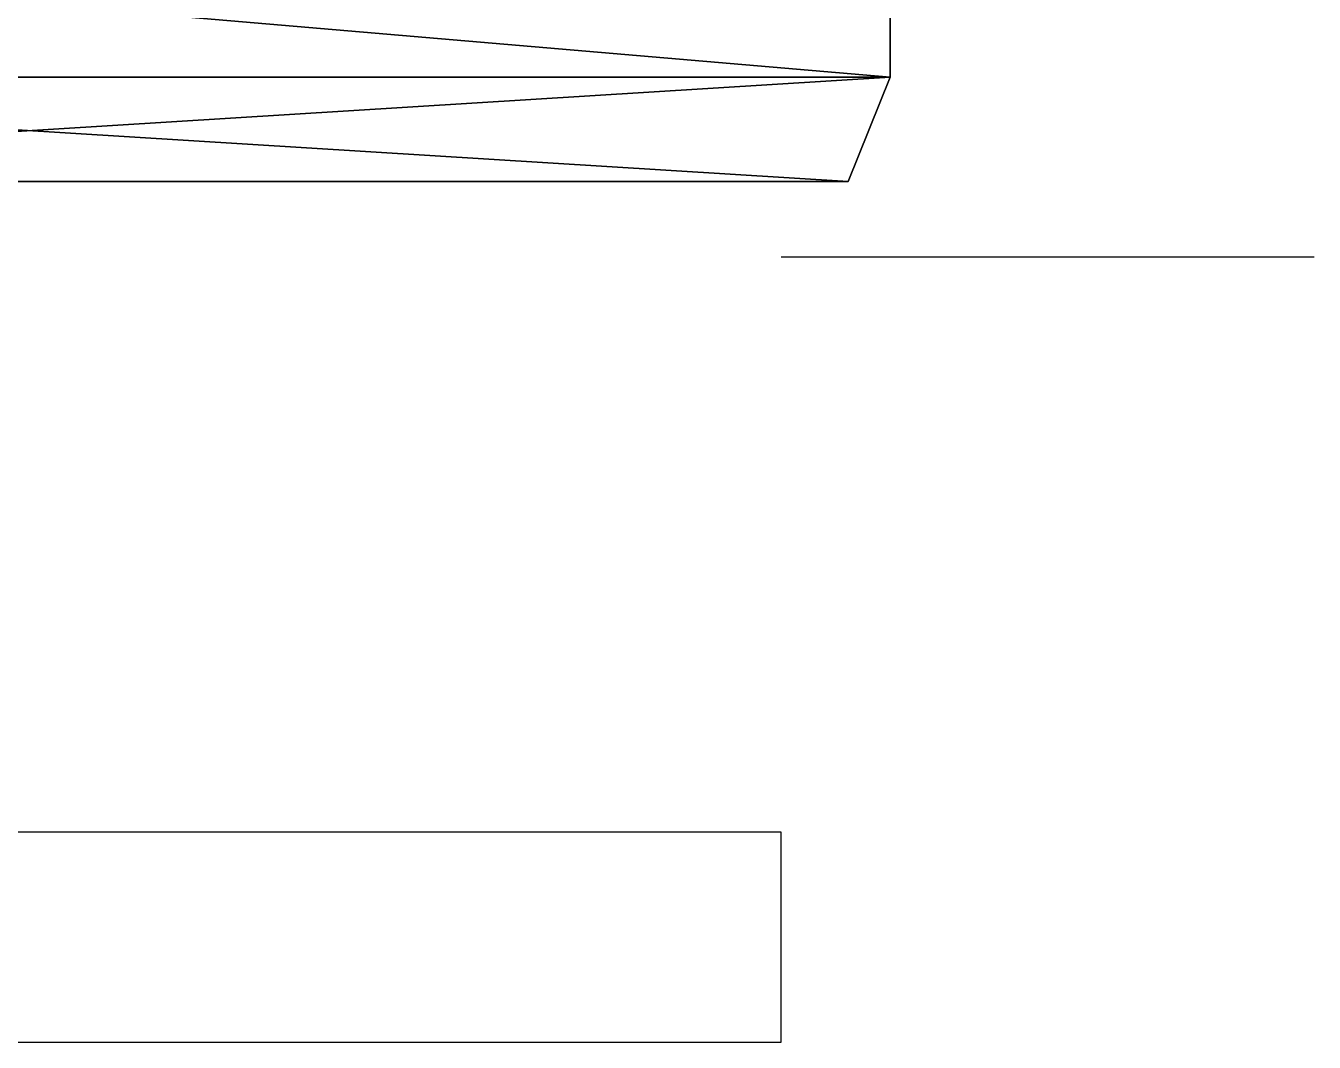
# Model space of a CAD drawing. Header units: millimetres. Extents: x 792 to 981, y 271 to 417.
# Drawn here: x 900.58 to 931.27, y 280.13 to 304.35 of the extents above; entities that cross this region are included whole.
import ezdxf

# ---------------------------------------------------------------- set-up
doc = ezdxf.new("R2010")
doc.units = ezdxf.units.MM

# ---------------------------------------------------------------- blocks, each defined once
blk = doc.blocks.new('Component')
for p, q in [((41, 20, 2.488), (0, 20, 2.488)), ((40, 19), (41, 20, 2.488)), ((41, 20, 2.488), (41, 20, 6)), ((41, 19, 2.488), (41, 20, 2.488)), ((40, 19), (1, 19)), ((40, 1), (40, 19)), ((41, 0, 2.488), (41, 19, 2.488)), ((1, 1), (40, 1)), ((41, 0, 2.488), (40, 1)), ((0, 0, 2.488), (41, 0, 2.488)), ((41, 0, 2.488), (41, 0, 6))]:
    blk.add_line(p, q)
mesh = blk.add_polyface()
corners = [(0, 20, 2.488), (40, 19), (1, 19), (41, 20, 2.488)]
mesh.append_faces([[corners[k] for k in face] for face in [(0, 1, 2), (1, 0, 3)]], dxfattribs={"vtx0": -1})
mesh = blk.add_polyface()
corners = [(0, 20, 6), (41, 20, 2.488), (0, 20, 2.488), (41, 20, 6)]
mesh.append_faces([[corners[k] for k in face] for face in [(0, 1, 2), (1, 0, 3)]], dxfattribs={"vtx0": -1})
mesh = blk.add_polyface()
corners = [(40, 1), (41, 19, 2.488), (41, 0, 2.488), (40, 19), (41, 20, 2.488)]
mesh.append_faces([[corners[k] for k in face] for face in [(0, 1, 2), (1, 3, 4)]], dxfattribs={"vtx0": -1})
mesh.append_faces([[corners[k] for k in face] for face in [(1, 0, 3)]], dxfattribs={"vtx0": -1, "vtx2": -1})
mesh = blk.add_polyface()
corners = [(41, 19, 2.488), (41, 0, 6), (41, 0, 2.488), (41, 20, 6), (41, 20, 2.488)]
mesh.append_faces([[corners[k] for k in face] for face in [(0, 1, 2), (3, 0, 4)]], dxfattribs={"vtx0": -1})
mesh.append_faces([[corners[k] for k in face] for face in [(1, 0, 3)]], dxfattribs={"vtx0": -1, "vtx1": -1})
mesh = blk.add_polyface()
corners = [(40, 19), (1, 1), (1, 19), (40, 1)]
mesh.append_faces([[corners[k] for k in face] for face in [(0, 1, 2), (1, 0, 3)]], dxfattribs={"vtx0": -1})
mesh = blk.add_polyface()
corners = [(41, 0, 2.488), (1, 1), (40, 1), (0, 0, 2.488)]
mesh.append_faces([[corners[k] for k in face] for face in [(0, 1, 2), (1, 0, 3)]], dxfattribs={"vtx0": -1})
mesh = blk.add_polyface()
corners = [(41, 0, 6), (0, 0, 2.488), (41, 0, 2.488), (0, 0, 6)]
mesh.append_faces([[corners[k] for k in face] for face in [(0, 1, 2), (1, 0, 3)]], dxfattribs={"vtx0": -1})

msp = doc.modelspace()

# ---------------------------------------------------------------- linework, layer by layer
msp.add_line((931.273, 298.834, 47.5), (918.573, 298.834, 47.5))
at = {"elevation": 47.5}
msp.add_lwpolyline([(791.573, 280.134), (918.573, 280.134), (918.573, 285.134), (791.573, 285.134)], close=True, dxfattribs=at)

# ---------------------------------------------------------------- block references
at = {"extrusion": (0, 1, -1.83697e-16), "rotation": 180}
msp.add_blockref('Component', (-880.173, 25, 300.634), dxfattribs=at)

doc.saveas('drawing.dxf')
